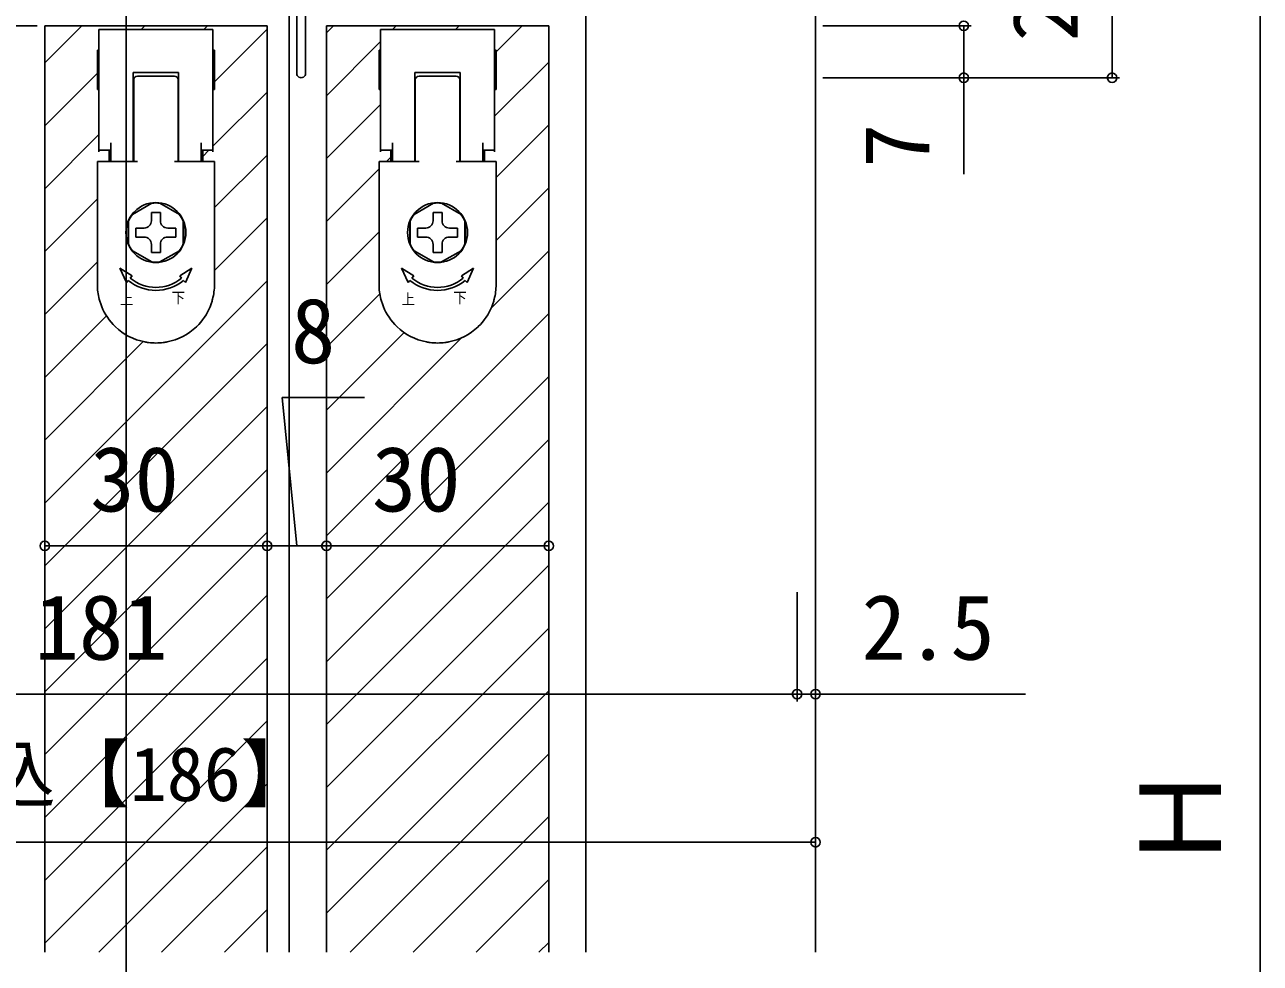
# Model space of a CAD drawing. Units: millimetres, scale not verified. Extents: x -525 to 525, y -783 to 779.
# Drawn here: x -353.7 to -187, y 278.2 to 404.8 of the extents above; entities that cross this region are included whole.
import ezdxf
from ezdxf.enums import TextEntityAlignment as Align

# ---------------------------------------------------------------- set-up
doc = ezdxf.new("R2010")
doc.units = ezdxf.units.MM
doc.header["$LTSCALE"] = 4
for name, color, linetype in [('0-3_YKK_11E', 7, 'Continuous'), ('0-4_YKK_12', 2, 'Continuous'), ('0-5_YKK_13', 4, 'Continuous'), ('0-7_YKK_D', 6, 'Continuous')]:
    doc.layers.add(name, color=color, linetype=linetype)
doc.styles.add('ＭＳ ゴシック', font='')
doc.styles.get('ＭＳ ゴシック').set_extended_font_data('MS Gothic')

msp = doc.modelspace()

# ---------------------------------------------------------------- linework, layer by layer
at = {"layer": '0-3_YKK_11E'}
msp.add_line((-316.974, 427.698), (-316.974, 398.298), dxfattribs=at)
msp.add_lwpolyline([(-315.774, 398.298), (-315.774, 420.898), (-312.474, 420.898), (-312.474, 415.898)], dxfattribs=at)
msp.add_arc((-316.374, 398.298), 0.6, 179.99999, 0.00001, dxfattribs=at)
at = {"layer": '0-4_YKK_12'}
for p, q in [((-339.974, 491.151), (-339.974, 105.198)), ((-317.974, 279.7), (-317.974, 425.198)), ((-277.974, 424.615), (-277.974, 279.7)), ((-350.974, 404.699), (-320.974, 404.699)), ((-350.974, 404.699), (-350.974, 279.7)), ((-350.974, 399.693), (-345.968, 404.699)), ((-337.983, 404.199), (-337.483, 404.699)), ((-329.497, 404.199), (-328.997, 404.699)), ((-328.074, 397.137), (-320.974, 404.237)), ((-320.974, 404.699), (-320.974, 279.7)), ((-312.974, 404.699), (-282.974, 404.699)), ((-312.974, 404.699), (-312.974, 279.7)), ((-312.974, 403.752), (-312.027, 404.699)), ((-304.042, 404.199), (-303.542, 404.699)), ((-295.556, 404.199), (-295.056, 404.699)), ((-290.074, 401.196), (-286.571, 404.699)), ((-282.974, 404.699), (-282.974, 279.7)), ((-312.974, 395.267), (-305.674, 402.567)), ((-290.274, 392.511), (-282.974, 399.811)), ((-350.974, 391.208), (-343.874, 398.308)), ((-328.274, 388.452), (-320.974, 395.752)), ((-312.974, 386.781), (-305.674, 394.081)), ((-290.074, 384.225), (-282.974, 391.325)), ((-350.974, 382.722), (-343.674, 390.022)), ((-329.649, 387.077), (-328.827, 387.898)), ((-328.074, 380.167), (-320.974, 387.267)), ((-304.871, 386.398), (-304.299, 386.971)), ((-312.974, 378.296), (-305.874, 385.396)), ((-290.074, 375.74), (-282.974, 382.84)), ((-350.974, 374.237), (-343.874, 381.337)), ((-328.074, 371.681), (-320.974, 378.781)), ((-312.974, 369.811), (-305.874, 376.911)), ((-290.767, 366.561), (-282.974, 374.355)), ((-350.974, 365.752), (-343.874, 372.852)), ((-350.974, 340.296), (-320.974, 370.296)), ((-312.974, 361.325), (-305.771, 368.528)), ((-350.974, 357.267), (-342.656, 365.584)), ((-312.974, 335.87), (-282.974, 365.87)), ((-350.974, 348.781), (-337.672, 362.083)), ((-350.974, 331.811), (-320.974, 361.811)), ((-312.974, 352.84), (-302.494, 363.32)), ((-312.974, 344.355), (-294.736, 362.592)), ((-312.974, 327.384), (-282.974, 357.384)), ((-350.974, 323.325), (-320.974, 353.325)), ((-312.974, 318.899), (-282.974, 348.899)), ((-350.974, 314.84), (-320.974, 344.84)), ((-312.974, 310.414), (-282.974, 340.414)), ((-350.974, 306.355), (-320.974, 336.355)), ((-312.974, 301.928), (-282.974, 331.928)), ((-350.974, 297.87), (-320.974, 327.87)), ((-312.974, 293.443), (-282.974, 323.443)), ((-350.974, 289.384), (-320.974, 319.384)), ((-312.974, 284.958), (-282.974, 314.958)), ((-350.974, 280.899), (-320.974, 310.899)), ((-309.746, 279.7), (-282.974, 306.473)), ((-343.688, 279.7), (-320.974, 302.414)), ((-301.261, 279.7), (-282.974, 297.987)), ((-335.202, 279.7), (-320.974, 293.928)), ((-292.776, 279.7), (-282.974, 289.502)), ((-326.717, 279.7), (-320.974, 285.443)), ((-284.291, 279.7), (-282.974, 281.017))]:
    msp.add_line(p, q, dxfattribs=at)
msp.add_lwpolyline([(-246.974, 279.7), (-246.974, 448.698), (-249.474, 448.698)], dxfattribs=at)
at = {"layer": '0-5_YKK_13'}
for p, q in [((-343.674, 404.199), (-328.274, 404.199)), ((-343.674, 404.199), (-343.674, 387.699)), ((-328.274, 404.199), (-328.274, 387.699)), ((-305.674, 404.199), (-290.274, 404.199)), ((-305.674, 404.199), (-305.674, 387.699)), ((-290.274, 404.199), (-290.274, 387.699)), ((-343.674, 401.398), (-343.874, 401.398)), ((-328.074, 398.005), (-328.074, 400.898)), ((-305.674, 401.398), (-305.874, 401.398)), ((-290.074, 398.005), (-290.074, 400.898)), ((-343.874, 397.559), (-343.874, 398.005)), ((-343.874, 396.387), (-343.874, 397.559)), ((-339.024, 398.398), (-339.024, 386.398)), ((-332.924, 398.398), (-339.024, 398.398)), ((-338.974, 396.898), (-338.974, 397.398)), ((-338.974, 396.398), (-338.974, 396.898)), ((-338.474, 397.898), (-333.474, 397.898)), ((-332.974, 396.898), (-332.974, 397.398)), ((-332.924, 386.398), (-332.924, 398.398)), ((-305.874, 397.559), (-305.874, 398.005)), ((-305.874, 396.387), (-305.874, 397.559)), ((-301.024, 398.398), (-301.024, 386.398)), ((-294.924, 398.398), (-301.024, 398.398)), ((-300.974, 396.898), (-300.974, 397.398)), ((-300.974, 396.398), (-300.974, 396.898)), ((-300.474, 397.898), (-295.474, 397.898)), ((-294.974, 396.898), (-294.974, 397.398)), ((-294.924, 386.398), (-294.924, 398.398)), ((-343.874, 396.387), (-343.874, 396.119)), ((-343.874, 396.119), (-343.874, 396.087)), ((-343.874, 396.087), (-343.674, 396.087)), ((-339.024, 396.087), (-338.974, 396.087)), ((-338.974, 396.119), (-338.974, 396.387)), ((-338.974, 396.087), (-338.974, 396.119)), ((-338.974, 395.101), (-338.974, 396.087)), ((-332.974, 396.387), (-332.974, 396.396)), ((-332.974, 395.101), (-332.974, 396.087)), ((-332.974, 396.087), (-332.924, 396.087)), ((-328.274, 396.087), (-328.074, 396.087)), ((-328.074, 396.387), (-328.074, 396.119)), ((-328.074, 396.119), (-328.074, 396.087)), ((-305.874, 396.387), (-305.874, 396.119)), ((-305.874, 396.119), (-305.874, 396.087)), ((-305.874, 396.087), (-305.674, 396.087)), ((-301.024, 396.087), (-300.974, 396.087)), ((-300.974, 396.119), (-300.974, 396.387)), ((-300.974, 396.087), (-300.974, 396.119)), ((-300.974, 395.101), (-300.974, 396.087)), ((-294.974, 396.387), (-294.974, 396.396)), ((-294.974, 395.101), (-294.974, 396.087)), ((-294.974, 396.087), (-294.924, 396.087)), ((-290.274, 396.087), (-290.074, 396.087)), ((-290.074, 396.387), (-290.074, 396.119)), ((-290.074, 396.119), (-290.074, 396.087)), ((-332.974, 392.856), (-332.974, 394.387)), ((-294.974, 392.856), (-294.974, 394.387)), ((-338.974, 392.398), (-338.974, 392.856)), ((-338.974, 392.363), (-338.974, 392.398)), ((-300.974, 392.398), (-300.974, 392.856)), ((-300.974, 392.363), (-300.974, 392.398)), ((-338.974, 388.898), (-338.974, 390.898)), ((-332.974, 388.898), (-332.974, 390.898)), ((-300.974, 388.898), (-300.974, 390.898)), ((-294.974, 388.898), (-294.974, 390.898)), ((-342.074, 386.398), (-342.074, 388.898)), ((-338.974, 387.815), (-338.974, 388.898)), ((-332.974, 387.815), (-332.974, 388.898)), ((-329.874, 386.398), (-329.874, 388.898)), ((-304.074, 386.398), (-304.074, 388.898)), ((-300.974, 387.815), (-300.974, 388.898)), ((-294.974, 387.815), (-294.974, 388.898)), ((-291.874, 386.398), (-291.874, 388.898)), ((-343.674, 387.898), (-342.074, 387.898)), ((-342.299, 386.398), (-342.299, 387.898)), ((-338.974, 387.398), (-338.974, 387.815)), ((-332.974, 387.398), (-332.974, 387.815)), ((-332.974, 386.898), (-332.974, 387.398)), ((-332.974, 386.398), (-332.974, 386.898)), ((-329.874, 387.898), (-328.274, 387.898)), ((-329.649, 387.898), (-329.649, 386.398)), ((-305.674, 387.898), (-304.074, 387.898)), ((-304.299, 386.398), (-304.299, 387.898)), ((-300.974, 387.398), (-300.974, 387.815)), ((-294.974, 387.398), (-294.974, 387.815)), ((-294.974, 386.898), (-294.974, 387.398)), ((-294.974, 386.398), (-294.974, 386.898)), ((-291.874, 387.898), (-290.274, 387.898)), ((-291.649, 387.898), (-291.649, 386.398)), ((-343.874, 386.398), (-342.074, 386.398)), ((-343.874, 382.098), (-343.874, 386.398)), ((-338.974, 386.398), (-338.474, 386.398)), ((-333.474, 386.398), (-332.974, 386.398)), ((-332.974, 386.398), (-332.924, 386.398)), ((-328.074, 382.098), (-328.074, 386.398)), ((-305.874, 386.398), (-304.074, 386.398)), ((-305.874, 382.098), (-305.874, 386.398)), ((-300.974, 386.398), (-300.474, 386.398)), ((-295.474, 386.398), (-294.974, 386.398)), ((-294.974, 386.398), (-294.924, 386.398)), ((-290.074, 382.098), (-290.074, 386.398)), ((-343.874, 381.098), (-343.874, 382.098)), ((-328.074, 381.098), (-328.074, 382.098)), ((-305.874, 381.098), (-305.874, 382.098)), ((-290.074, 381.098), (-290.074, 382.098)), ((-343.874, 380.224), (-343.874, 381.098)), ((-343.874, 379.76), (-343.874, 380.224)), ((-336.507, 380.763), (-339.14, 379.243)), ((-332.807, 379.243), (-335.44, 380.763)), ((-328.074, 380.224), (-328.074, 381.098)), ((-305.874, 380.224), (-305.874, 381.098)), ((-305.874, 379.76), (-305.874, 380.224)), ((-298.507, 380.763), (-301.14, 379.243)), ((-294.807, 379.243), (-297.44, 380.763)), ((-290.074, 380.224), (-290.074, 381.098)), ((-343.874, 379.598), (-343.874, 379.76)), ((-336.574, 379.498), (-335.374, 379.498)), ((-336.574, 379.498), (-336.574, 378.398)), ((-335.374, 379.498), (-335.374, 378.398)), ((-328.074, 377.098), (-328.074, 379.098)), ((-305.874, 379.598), (-305.874, 379.76)), ((-298.574, 379.498), (-297.374, 379.498)), ((-298.574, 379.498), (-298.574, 378.398)), ((-297.374, 379.498), (-297.374, 378.398)), ((-290.074, 377.098), (-290.074, 379.098)), ((-343.874, 376.598), (-343.874, 377.098)), ((-339.724, 378.328), (-339.724, 375.269)), ((-339.674, 378.318), (-339.674, 375.278)), ((-338.674, 376.198), (-338.674, 377.398)), ((-338.674, 377.398), (-337.574, 377.398)), ((-333.274, 377.398), (-334.374, 377.398)), ((-333.274, 377.398), (-333.274, 376.198)), ((-332.274, 375.278), (-332.274, 378.318)), ((-332.224, 375.269), (-332.224, 378.328)), ((-328.074, 376.598), (-328.074, 377.098)), ((-305.874, 376.598), (-305.874, 377.098)), ((-301.724, 378.328), (-301.724, 375.269)), ((-301.674, 378.318), (-301.674, 375.278)), ((-300.674, 376.198), (-300.674, 377.398)), ((-300.674, 377.398), (-299.574, 377.398)), ((-295.274, 377.398), (-296.374, 377.398)), ((-295.274, 377.398), (-295.274, 376.198)), ((-294.274, 375.278), (-294.274, 378.318)), ((-294.224, 375.269), (-294.224, 378.328)), ((-290.074, 376.598), (-290.074, 377.098)), ((-343.874, 375.598), (-343.874, 375.973)), ((-343.874, 375.541), (-343.874, 375.598)), ((-343.874, 375.263), (-343.874, 375.541)), ((-343.874, 375.241), (-343.874, 375.263)), ((-343.874, 375.098), (-343.874, 375.241)), ((-343.874, 374.598), (-343.874, 375.098)), ((-338.674, 376.198), (-337.574, 376.198)), ((-336.574, 374.098), (-336.574, 375.198)), ((-335.374, 374.098), (-335.374, 375.198)), ((-333.274, 376.198), (-334.374, 376.198)), ((-328.074, 375.598), (-328.074, 375.973)), ((-328.074, 375.541), (-328.074, 375.598)), ((-328.074, 375.263), (-328.074, 375.541)), ((-328.074, 375.241), (-328.074, 375.263)), ((-328.074, 375.098), (-328.074, 375.241)), ((-328.074, 374.598), (-328.074, 375.098)), ((-305.874, 375.598), (-305.874, 375.973)), ((-305.874, 375.541), (-305.874, 375.598)), ((-305.874, 375.263), (-305.874, 375.541)), ((-305.874, 375.241), (-305.874, 375.263)), ((-305.874, 375.098), (-305.874, 375.241)), ((-305.874, 374.598), (-305.874, 375.098)), ((-300.674, 376.198), (-299.574, 376.198)), ((-298.574, 374.098), (-298.574, 375.198)), ((-297.374, 374.098), (-297.374, 375.198)), ((-295.274, 376.198), (-296.374, 376.198)), ((-290.074, 375.598), (-290.074, 375.973)), ((-290.074, 375.541), (-290.074, 375.598)), ((-290.074, 375.263), (-290.074, 375.541)), ((-290.074, 375.241), (-290.074, 375.263)), ((-290.074, 375.098), (-290.074, 375.241)), ((-290.074, 374.598), (-290.074, 375.098)), ((-343.874, 374.098), (-343.874, 374.598)), ((-343.874, 369.798), (-343.874, 374.098)), ((-339.14, 374.354), (-336.507, 372.834)), ((-335.374, 374.098), (-336.574, 374.098)), ((-335.44, 372.834), (-332.807, 374.354)), ((-328.074, 374.098), (-328.074, 374.598)), ((-328.074, 369.798), (-328.074, 374.098)), ((-305.874, 374.098), (-305.874, 374.598)), ((-305.874, 369.798), (-305.874, 374.098)), ((-301.14, 374.354), (-298.507, 372.834)), ((-297.374, 374.098), (-298.574, 374.098)), ((-297.44, 372.834), (-294.807, 374.354)), ((-290.074, 374.098), (-290.074, 374.598)), ((-290.074, 369.798), (-290.074, 374.098)), ((-339.959, 370.049), (-340.823, 371.998)), ((-339.188, 370.968), (-340.823, 371.998)), ((-332.76, 370.968), (-331.124, 371.998)), ((-331.988, 370.049), (-331.124, 371.998)), ((-301.959, 370.049), (-302.823, 371.998)), ((-301.188, 370.968), (-302.823, 371.998)), ((-294.76, 370.968), (-293.124, 371.998)), ((-293.988, 370.049), (-293.124, 371.998)), ((-339.959, 370.049), (-339.702, 370.355)), ((-339.188, 370.968), (-339.445, 370.662)), ((-332.76, 370.968), (-332.503, 370.662)), ((-331.988, 370.049), (-332.245, 370.355)), ((-301.959, 370.049), (-301.702, 370.355)), ((-301.188, 370.968), (-301.445, 370.662)), ((-294.76, 370.968), (-294.503, 370.662)), ((-293.988, 370.049), (-294.245, 370.355))]:
    msp.add_line(p, q, dxfattribs=at)
for points in [[(-343.874, 398.005), (-343.874, 400.898), (-343.874, 401.398)], [(-328.074, 400.898), (-328.074, 401.398), (-328.274, 401.398)], [(-305.874, 398.005), (-305.874, 400.898), (-305.874, 401.398)], [(-290.074, 400.898), (-290.074, 401.398), (-290.274, 401.398)], [(-332.974, 396.396), (-332.974, 396.398), (-332.974, 396.898)], [(-328.074, 396.387), (-328.074, 397.559), (-328.074, 398.005)], [(-294.974, 396.396), (-294.974, 396.398), (-294.974, 396.898)], [(-290.074, 396.387), (-290.074, 397.559), (-290.074, 398.005)], [(-338.974, 396.387), (-338.974, 396.396), (-338.974, 396.398)], [(-338.974, 394.601), (-338.974, 394.958), (-338.974, 395.101)], [(-332.974, 396.087), (-332.974, 396.119), (-332.974, 396.387)], [(-332.974, 394.387), (-332.974, 394.601), (-332.974, 394.958), (-332.974, 395.101)], [(-300.974, 396.387), (-300.974, 396.396), (-300.974, 396.398)], [(-300.974, 394.601), (-300.974, 394.958), (-300.974, 395.101)], [(-294.974, 396.087), (-294.974, 396.119), (-294.974, 396.387)], [(-294.974, 394.387), (-294.974, 394.601), (-294.974, 394.958), (-294.974, 395.101)], [(-338.974, 392.856), (-338.974, 394.387), (-338.974, 394.601)], [(-300.974, 392.856), (-300.974, 394.387), (-300.974, 394.601)], [(-338.974, 390.898), (-338.974, 392.356), (-338.974, 392.363)], [(-332.974, 392.363), (-332.974, 392.398), (-332.974, 392.856)], [(-332.974, 390.898), (-332.974, 392.356), (-332.974, 392.363)], [(-300.974, 390.898), (-300.974, 392.356), (-300.974, 392.363)], [(-294.974, 392.363), (-294.974, 392.398), (-294.974, 392.856)], [(-294.974, 390.898), (-294.974, 392.356), (-294.974, 392.363)], [(-338.974, 386.398), (-338.974, 386.898), (-338.974, 387.398)], [(-300.974, 386.398), (-300.974, 386.898), (-300.974, 387.398)], [(-342.074, 386.398), (-339.024, 386.398), (-338.974, 386.398)], [(-332.924, 386.398), (-329.874, 386.398), (-328.074, 386.398)], [(-304.074, 386.398), (-301.024, 386.398), (-300.974, 386.398)], [(-294.924, 386.398), (-291.874, 386.398), (-290.074, 386.398)], [(-328.074, 379.098), (-328.074, 379.598), (-328.074, 379.76), (-328.074, 380.224)], [(-290.074, 379.098), (-290.074, 379.598), (-290.074, 379.76), (-290.074, 380.224)], [(-343.874, 377.098), (-343.874, 379.098), (-343.874, 379.598)], [(-305.874, 377.098), (-305.874, 379.098), (-305.874, 379.598)], [(-343.874, 375.973), (-343.874, 376.437), (-343.874, 376.598)], [(-328.074, 375.973), (-328.074, 376.437), (-328.074, 376.598)], [(-305.874, 375.973), (-305.874, 376.437), (-305.874, 376.598)], [(-290.074, 375.973), (-290.074, 376.437), (-290.074, 376.598)]]:
    msp.add_lwpolyline(points, dxfattribs=at)
for centre, radius, start, end in [((-338.474, 397.398), 0.5, 90, 180), ((-333.474, 397.398), 0.5, 0, 90), ((-300.474, 397.398), 0.5, 90, 180), ((-295.474, 397.398), 0.5, 0, 90), ((-335.974, 376.798), 4.05, 0, 180), ((-335.974, 376.798), 4, 82.33165, 97.66835), ((-297.974, 376.798), 4.05, 0, 180), ((-297.974, 376.798), 4, 82.33165, 97.66835), ((-335.974, 376.798), 4.05, 136.2623, 157.80839), ((-335.974, 376.798), 4, 142.33165, 157.66835), ((-335.974, 376.798), 4, 22.33165, 37.82349), ((-297.974, 376.798), 4.05, 136.2623, 157.80839), ((-297.974, 376.798), 4, 142.33165, 157.66835), ((-297.974, 376.798), 4, 22.33165, 37.82349), ((-335.974, 376.798), 4.05, 180, 0), ((-337.574, 378.398), 1, 270, 0), ((-334.374, 378.398), 1, 180, 270), ((-297.974, 376.798), 4.05, 180, 0), ((-299.574, 378.398), 1, 270, 0), ((-296.374, 378.398), 1, 180, 270), ((-335.974, 376.798), 4, 202.33165, 217.82349), ((-337.574, 375.198), 1, 0, 90), ((-334.374, 375.198), 1, 90, 180), ((-335.974, 376.798), 4, 322.17651, 337.66835), ((-297.974, 376.798), 4, 202.33165, 217.82349), ((-299.574, 375.198), 1, 0, 90), ((-296.374, 375.198), 1, 90, 180), ((-297.974, 376.798), 4, 322.17651, 337.66835), ((-335.974, 376.798), 4, 262.17651, 277.82349), ((-297.974, 376.798), 4, 262.17651, 277.82349), ((-335.974, 374.798), 5.8, 230, 310), ((-335.974, 374.798), 5.4, 230, 310), ((-297.974, 374.798), 5.8, 230, 310), ((-297.974, 374.798), 5.4, 230, 310), ((-335.974, 369.798), 7.9, 180, 194.66485), ((-335.974, 369.798), 7.9, 345.33515, 0), ((-297.974, 369.798), 7.9, 180, 194.66485), ((-297.974, 369.798), 7.9, 345.33515, 0), ((-335.974, 369.798), 7.9, 194.66485, 198.44872), ((-335.974, 369.798), 7.9, 198.44872, 202.318), ((-335.974, 369.798), 7.9, 202.318, 225.86911), ((-335.974, 369.798), 7.9, 314.13089, 337.682), ((-335.974, 369.798), 7.9, 337.682, 341.55128), ((-335.974, 369.798), 7.9, 341.55128, 345.33515), ((-297.974, 369.798), 7.9, 194.66485, 198.44872), ((-297.974, 369.798), 7.9, 198.44872, 202.318), ((-297.974, 369.798), 7.9, 202.318, 225.86911), ((-297.974, 369.798), 7.9, 314.13089, 337.682), ((-297.974, 369.798), 7.9, 337.682, 341.55128), ((-297.974, 369.798), 7.9, 341.55128, 345.33515), ((-335.974, 369.798), 7.9, 225.86911, 226.18003), ((-335.974, 369.798), 7.9, 226.18003, 259.0546), ((-335.974, 369.798), 7.9, 280.9454, 313.81997), ((-335.974, 369.798), 7.9, 313.81997, 314.13089), ((-297.974, 369.798), 7.9, 225.86911, 226.18003), ((-297.974, 369.798), 7.9, 226.18003, 259.0546), ((-297.974, 369.798), 7.9, 280.9454, 313.81997), ((-297.974, 369.798), 7.9, 313.81997, 314.13089), ((-335.974, 369.798), 7.9, 259.0546, 262.72786), ((-335.974, 369.798), 7.9, 262.72786, 270), ((-335.974, 369.798), 7.9, 270, 277.27214), ((-335.974, 369.798), 7.9, 277.27214, 280.9454), ((-297.974, 369.798), 7.9, 259.0546, 262.72786), ((-297.974, 369.798), 7.9, 262.72786, 270), ((-297.974, 369.798), 7.9, 270, 277.27214), ((-297.974, 369.798), 7.9, 277.27214, 280.9454)]:
    msp.add_arc(centre, radius, start, end, dxfattribs=at)
at = {"layer": '0-7_YKK_D'}
for p, q in [((-186.974, 438.198), (-186.974, 159.198)), ((-206.974, 424.698), (-206.974, 397.698)), ((-351.974, 404.699), (-473.974, 404.699)), ((-352.974, 404.699), (-473.974, 404.699)), ((-245.974, 404.698), (-225.974, 404.698)), ((-245.974, 397.698), (-225.974, 397.698)), ((-244.974, 397.698), (-205.974, 397.698)), ((-320.974, 334.888), (-320.974, 335.526)), ((-320.974, 334.888), (-320.974, 335.526)), ((-320.974, 334.526), (-350.974, 334.526)), ((-320.974, 334.526), (-312.974, 334.526)), ((-282.974, 334.526), (-312.974, 334.526)), ((-249.474, 328.284), (-249.474, 313.526)), ((-249.474, 327.284), (-249.474, 313.526)), ((-249.474, 314.526), (-430.474, 314.526)), ((-249.474, 314.526), (-252.024, 314.526)), ((-249.474, 314.526), (-246.974, 314.526)), ((-246.974, 314.526), (-218.646, 314.526)), ((-432.974, 294.526), (-246.974, 294.526))]:
    msp.add_line(p, q, dxfattribs=at)
for points in [[(-226.974, 404.698), (-226.974, 397.698), (-226.974, 384.671)], [(-316.974, 334.526), (-318.928, 354.526), (-307.837, 354.526)]]:
    msp.add_lwpolyline(points, dxfattribs=at)
for centre in [(-226.974, 404.698), (-226.974, 397.698), (-206.974, 397.698), (-350.974, 334.526), (-320.974, 334.526), (-320.974, 334.526), (-312.974, 334.526), (-312.974, 334.526), (-282.974, 334.526), (-249.474, 314.526), (-249.474, 314.526), (-246.974, 314.526), (-246.974, 294.526)]:
    msp.add_circle(centre, 0.637, dxfattribs=at)

# ---------------------------------------------------------------- texts
at = {"layer": '0-5_YKK_13', "style": 'ＭＳ ゴシック', "width": 0.9}
for s, p in [('上', (-340.826, 366.655)), ('下', (-333.847, 366.838)), ('上', (-302.826, 366.655)), ('下', (-295.847, 366.838))]:
    msp.add_text(s, height=1.466, dxfattribs=at).set_placement(p, align=Align.BOTTOM_LEFT)
at = {"layer": '0-7_YKK_D', "style": 'ＭＳ ゴシック'}
for s, height, p in [('27', 8.798, (-208.974, 402.573)), ('7', 8.798, (-228.974, 385.512)), ('Ｈ', 11, (-188.974, 290.346))]:
    msp.add_text(s, height=height, rotation=90, dxfattribs=at).set_placement(p, align=Align.BOTTOM_LEFT)
for s, height, p in [('8', 8.798, (-317.746, 356.526)), ('30', 8.798, (-344.837, 336.526)), ('30', 8.798, (-306.837, 336.526)), ('181', 8.798, (-352.349, 316.526)), ('2.5', 8.798, (-240.76, 316.526)), ('枠見込【186】', 7.331, (-379.491, 297.889))]:
    msp.add_text(s, height=height, dxfattribs=at).set_placement(p, align=Align.BOTTOM_LEFT)

doc.saveas('drawing.dxf')
